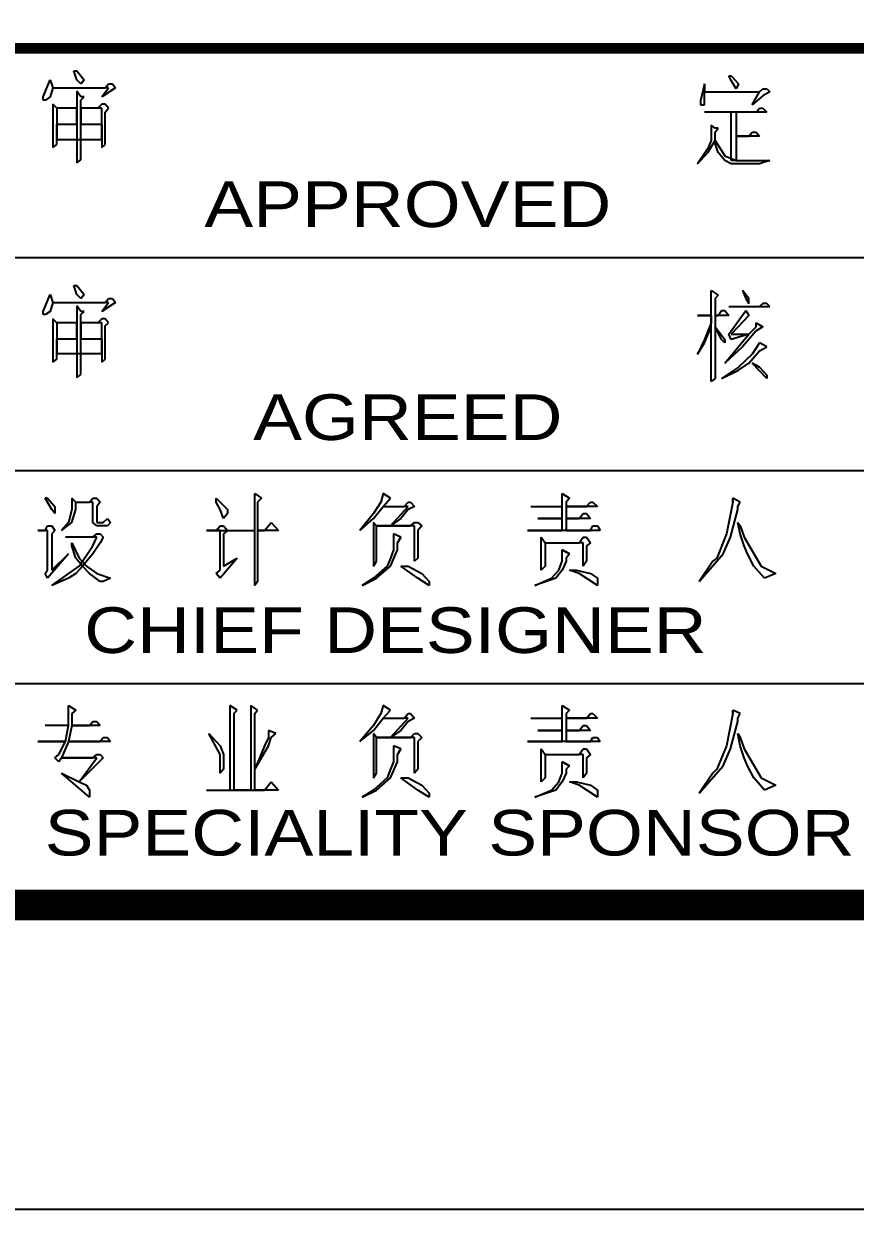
# Model space of a CAD drawing. Extents: x 6 to 303, y -107 to 103.
# Drawn here: x 198.93 to 212.6, y -107.08 to -87.6 of the extents above; entities that cross this region are included whole.
import ezdxf
from ezdxf.enums import TextEntityAlignment as Align

# ---------------------------------------------------------------- set-up
doc = ezdxf.new("R2010")
doc.units = 0
doc.header["$MEASUREMENT"] = 0
doc.layers.add('SMEDI', color=2, linetype='CONTINUOUS')
doc.styles.add('SMEDI', font='smsim', dxfattribs={"width": 0.75, "bigfont": 'smfs'})

msp = doc.modelspace()

# ---------------------------------------------------------------- linework, layer by layer
at = {"layer": 'SMEDI'}
for p, q in [((199.8085109, -88.5222533, -11.3095628), (199.7554721, -88.3763965, -11.3095628)), ((199.7554721, -88.3763965, -11.3095628), (199.8085109, -88.3763965, -11.3095628)), ((199.8085109, -88.3763965, -11.3095628), (199.9278483, -88.5222533, -11.3095628)), ((210.5223521, -88.4559547, -11.3095628), (210.5621312, -88.4559547, -11.3095628)), ((210.5621312, -88.535513, -11.3095628), (210.5223521, -88.4559547, -11.3095628)), ((210.5621312, -88.4559547, -11.3095628), (210.6814685, -88.5885518, -11.3095628)), ((199.2516033, -88.800707, -11.3095628), (199.3709407, -88.5222533, -11.3095628)), ((199.3709407, -88.5222533, -11.3095628), (199.4107198, -88.6548503, -11.3095628)), ((199.8748095, -88.5885518, -11.3095628), (199.8085109, -88.5222533, -11.3095628)), ((199.8748095, -88.5885518, -11.3095628), (199.9278483, -88.5222533, -11.3095628)), ((199.9278483, -88.5222533, -11.3095628), (199.8748095, -88.5885518, -11.3095628)), ((200.2726006, -88.6548503, -11.3095628), (200.3256394, -88.5885518, -11.3095628)), ((200.3256394, -88.5885518, -11.3095628), (200.3919379, -88.5885518, -11.3095628)), ((200.3919379, -88.5885518, -11.3095628), (200.4449767, -88.6548503, -11.3095628)), ((210.124561, -88.5885518, -11.3095628), (210.0582624, -88.8670056, -11.3095628)), ((210.124561, -88.5885518, -11.3095628), (210.124561, -88.7211488, -11.3095628)), ((210.124561, -88.7211488, -11.3095628), (210.124561, -88.5885518, -11.3095628)), ((210.6416894, -88.66811, -11.3095628), (210.5621312, -88.535513, -11.3095628)), ((210.6814685, -88.5885518, -11.3095628), (210.6416894, -88.66811, -11.3095628)), ((199.2516033, -88.8537459, -11.3095628), (199.2516033, -88.800707, -11.3095628)), ((199.3709407, -88.800707, -11.3095628), (199.2913825, -88.8537459, -11.3095628)), ((199.4107198, -88.6548503, -11.3095628), (199.3709407, -88.800707, -11.3095628)), ((199.4107198, -88.6548503, -11.3095628), (200.2726006, -88.6548503, -11.3095628)), ((199.8748095, -88.800707, -11.3095628), (199.8085109, -88.7078891, -11.3095628)), ((199.8085109, -88.7078891, -11.3095628), (199.8085109, -88.9863429, -11.3095628)), ((199.8748095, -88.8537459, -11.3095628), (199.9278483, -88.800707, -11.3095628)), ((199.9278483, -88.800707, -11.3095628), (199.8748095, -88.800707, -11.3095628)), ((200.4449767, -88.6548503, -11.3095628), (200.2195618, -88.800707, -11.3095628)), ((200.2195618, -88.800707, -11.3095628), (200.3256394, -88.6548503, -11.3095628)), ((200.3256394, -88.6548503, -11.3095628), (200.2726006, -88.6548503, -11.3095628)), ((210.124561, -88.7211488, -11.3095628), (211.0262209, -88.7211488, -11.3095628)), ((210.124561, -88.9333041, -11.3095628), (210.124561, -88.7211488, -11.3095628)), ((210.9068835, -88.9333041, -11.3095628), (211.0262209, -88.7211488, -11.3095628)), ((211.0792597, -88.7874473, -11.3095628), (210.9068835, -88.9333041, -11.3095628)), ((211.0262209, -88.7211488, -11.3095628), (211.0792597, -88.66811, -11.3095628)), ((211.0792597, -88.66811, -11.3095628), (211.1455582, -88.66811, -11.3095628)), ((211.198597, -88.7211488, -11.3095628), (211.0792597, -88.7874473, -11.3095628)), ((211.1455582, -88.66811, -11.3095628), (211.198597, -88.7211488, -11.3095628)), ((199.2913825, -88.8537459, -11.3095628), (199.2516033, -88.8537459, -11.3095628)), ((199.4770183, -88.9863429, -11.3095628), (199.4107198, -88.9200444, -11.3095628)), ((199.4107198, -88.9200444, -11.3095628), (199.4107198, -89.6360684, -11.3095628)), ((199.8085109, -88.9863429, -11.3095628), (199.4770183, -88.9863429, -11.3095628)), ((199.4770183, -88.9863429, -11.3095628), (199.4770183, -89.5034714, -11.3095628)), ((199.8085109, -89.251537, -11.3095628), (199.8085109, -88.9863429, -11.3095628)), ((199.8085109, -88.9863429, -11.3095628), (199.8085109, -89.5034714, -11.3095628)), ((199.8748095, -88.9863429, -11.3095628), (199.8748095, -88.8537459, -11.3095628)), ((200.1532632, -88.9863429, -11.3095628), (199.8748095, -88.9863429, -11.3095628)), ((199.8748095, -89.5034714, -11.3095628), (199.8748095, -88.9863429, -11.3095628)), ((199.8748095, -88.9863429, -11.3095628), (199.8748095, -89.251537, -11.3095628)), ((200.2195618, -88.9200444, -11.3095628), (200.1532632, -88.9863429, -11.3095628)), ((200.2195618, -88.9863429, -11.3095628), (200.1532632, -88.9863429, -11.3095628)), ((200.2726006, -88.9200444, -11.3095628), (200.2195618, -88.9200444, -11.3095628)), ((200.2195618, -89.5034714, -11.3095628), (200.2195618, -88.9863429, -11.3095628)), ((200.3256394, -88.9863429, -11.3095628), (200.2726006, -88.9200444, -11.3095628)), ((200.2726006, -89.0526414, -11.3095628), (200.3256394, -88.9863429, -11.3095628)), ((210.0582624, -88.8670056, -11.3095628), (210.0582624, -88.9333041, -11.3095628)), ((210.0582624, -88.9333041, -11.3095628), (210.124561, -88.9333041, -11.3095628)), ((210.973182, -89.0526414, -11.3095628), (211.0262209, -88.9863429, -11.3095628)), ((211.0262209, -88.9863429, -11.3095628), (211.0792597, -88.9863429, -11.3095628)), ((211.0792597, -88.9863429, -11.3095628), (211.1455582, -89.0526414, -11.3095628)), ((200.2726006, -89.5830296, -11.3095628), (200.2726006, -89.0526414, -11.3095628)), ((210.973182, -89.0526414, -11.3095628), (210.124561, -89.0526414, -11.3095628)), ((210.5621312, -89.8482237, -11.3095628), (210.5621312, -89.0526414, -11.3095628)), ((211.1455582, -89.0526414, -11.3095628), (210.6416894, -89.0526414, -11.3095628)), ((210.6416894, -89.0526414, -11.3095628), (210.6416894, -89.4504326, -11.3095628)), ((199.4770183, -89.5034714, -11.3095628), (199.4770183, -89.251537, -11.3095628)), ((199.4770183, -89.251537, -11.3095628), (199.8085109, -89.251537, -11.3095628)), ((199.8748095, -89.251537, -11.3095628), (200.2195618, -89.251537, -11.3095628)), ((200.2195618, -89.251537, -11.3095628), (200.2195618, -89.5034714, -11.3095628)), ((210.2969371, -89.3178355, -11.3095628), (210.2306386, -89.2647967, -11.3095628)), ((210.2306386, -89.2647967, -11.3095628), (210.2306386, -89.384134, -11.3095628)), ((210.2306386, -89.384134, -11.3095628), (210.2306386, -89.5167311, -11.3095628)), ((210.2969371, -89.384134, -11.3095628), (210.3499759, -89.3178355, -11.3095628)), ((210.3499759, -89.3178355, -11.3095628), (210.2969371, -89.3178355, -11.3095628)), ((210.2969371, -89.5697699, -11.3095628), (210.2969371, -89.384134, -11.3095628)), ((210.8538447, -89.4504326, -11.3095628), (210.9068835, -89.384134, -11.3095628)), ((210.9068835, -89.384134, -11.3095628), (210.973182, -89.384134, -11.3095628)), ((210.973182, -89.384134, -11.3095628), (211.0262209, -89.4504326, -11.3095628)), ((199.4107198, -89.6360684, -11.3095628), (199.4770183, -89.5830296, -11.3095628)), ((199.4770183, -89.5830296, -11.3095628), (199.4770183, -89.5034714, -11.3095628)), ((199.4770183, -89.5034714, -11.3095628), (199.8085109, -89.5034714, -11.3095628)), ((199.8085109, -89.5034714, -11.3095628), (199.8085109, -89.8880028, -11.3095628)), ((199.8085109, -89.5034714, -11.3095628), (199.8748095, -89.5034714, -11.3095628)), ((199.8748095, -89.834964, -11.3095628), (199.8748095, -89.5034714, -11.3095628)), ((199.8748095, -89.5034714, -11.3095628), (200.2195618, -89.5034714, -11.3095628)), ((200.2195618, -89.5034714, -11.3095628), (200.2195618, -89.6360684, -11.3095628)), ((200.2195618, -89.6360684, -11.3095628), (200.2726006, -89.5830296, -11.3095628)), ((210.2306386, -89.5167311, -11.3095628), (210.1775998, -89.6493281, -11.3095628)), ((210.1775998, -89.7156266, -11.3095628), (210.2969371, -89.5167311, -11.3095628)), ((210.2969371, -89.5167311, -11.3095628), (210.4560536, -89.7686655, -11.3095628)), ((210.3499759, -89.7156266, -11.3095628), (210.2969371, -89.5697699, -11.3095628)), ((210.6416894, -89.4504326, -11.3095628), (210.8538447, -89.4504326, -11.3095628)), ((211.0262209, -89.4504326, -11.3095628), (210.6416894, -89.4504326, -11.3095628)), ((210.6416894, -89.4504326, -11.3095628), (210.6416894, -89.8482237, -11.3095628)), ((210.1775998, -89.6493281, -11.3095628), (210.0052236, -89.9012625, -11.3095628)), ((210.0052236, -89.9012625, -11.3095628), (210.1775998, -89.7156266, -11.3095628)), ((210.4560536, -89.8482237, -11.3095628), (210.3499759, -89.7156266, -11.3095628)), ((210.4560536, -89.7686655, -11.3095628), (210.6416894, -89.8482237, -11.3095628)), ((199.8085109, -89.8880028, -11.3095628), (199.8748095, -89.834964, -11.3095628)), ((210.5621312, -89.9012625, -11.3095628), (210.4560536, -89.8482237, -11.3095628)), ((210.6416894, -89.8482237, -11.3095628), (210.5621312, -89.8482237, -11.3095628)), ((211.0262209, -89.9012625, -11.3095628), (210.5621312, -89.9012625, -11.3095628)), ((210.6416894, -89.8482237, -11.3095628), (211.198597, -89.8482237, -11.3095628)), ((211.198597, -89.8482237, -11.3095628), (211.0262209, -89.9012625, -11.3095628)), ((196.9365627, -91.4411447, -11.3095628), (252.1735756, -91.4411447, -11.3095628)), ((199.8085109, -92.0493346, -11.3095628), (199.7554721, -91.9034779, -11.3095628)), ((199.7554721, -91.9034779, -11.3095628), (199.8085109, -91.9034779, -11.3095628)), ((199.8085109, -91.9034779, -11.3095628), (199.9278483, -92.0493346, -11.3095628)), ((199.2516033, -92.3277884, -11.3095628), (199.3709407, -92.0493346, -11.3095628)), ((199.3709407, -92.0493346, -11.3095628), (199.4107198, -92.1819317, -11.3095628)), ((199.8748095, -92.1156331, -11.3095628), (199.8085109, -92.0493346, -11.3095628)), ((199.8748095, -92.1156331, -11.3095628), (199.9278483, -92.0493346, -11.3095628)), ((199.9278483, -92.0493346, -11.3095628), (199.8748095, -92.1156331, -11.3095628)), ((200.2726006, -92.1819317, -11.3095628), (200.3256394, -92.1156331, -11.3095628)), ((200.3256394, -92.1156331, -11.3095628), (200.3919379, -92.1156331, -11.3095628)), ((200.3919379, -92.1156331, -11.3095628), (200.4449767, -92.1819317, -11.3095628)), ((210.2306386, -92.5797228, -11.3095628), (210.2306386, -91.9830361, -11.3095628)), ((210.2306386, -91.9830361, -11.3095628), (210.3499759, -92.0625943, -11.3095628)), ((210.3499759, -92.0625943, -11.3095628), (210.2969371, -92.1156331, -11.3095628)), ((210.2969371, -92.1156331, -11.3095628), (210.2969371, -92.3940869, -11.3095628)), ((210.8538447, -92.1156331, -11.3095628), (210.7477671, -91.9830361, -11.3095628)), ((210.7477671, -91.9830361, -11.3095628), (210.8008059, -92.1156331, -11.3095628)), ((210.8008059, -92.1156331, -11.3095628), (210.8538447, -92.1951914, -11.3095628)), ((210.8538447, -92.1951914, -11.3095628), (210.8538447, -92.1156331, -11.3095628)), ((199.2516033, -92.3808272, -11.3095628), (199.2516033, -92.3277884, -11.3095628)), ((199.3709407, -92.3277884, -11.3095628), (199.2913825, -92.3808272, -11.3095628)), ((199.4107198, -92.1819317, -11.3095628), (199.3709407, -92.3277884, -11.3095628)), ((199.4107198, -92.1819317, -11.3095628), (200.2726006, -92.1819317, -11.3095628)), ((199.8748095, -92.3277884, -11.3095628), (199.8085109, -92.2349705, -11.3095628)), ((199.8085109, -92.2349705, -11.3095628), (199.8085109, -92.5134243, -11.3095628)), ((199.8748095, -92.3808272, -11.3095628), (199.9278483, -92.3277884, -11.3095628)), ((199.9278483, -92.3277884, -11.3095628), (199.8748095, -92.3277884, -11.3095628)), ((200.4449767, -92.1819317, -11.3095628), (200.2195618, -92.3277884, -11.3095628)), ((200.2195618, -92.3277884, -11.3095628), (200.3256394, -92.1819317, -11.3095628)), ((200.3256394, -92.1819317, -11.3095628), (200.2726006, -92.1819317, -11.3095628)), ((210.3499759, -92.3940869, -11.3095628), (210.4030147, -92.3145287, -11.3095628)), ((210.4030147, -92.3145287, -11.3095628), (210.4560536, -92.3145287, -11.3095628)), ((210.4560536, -92.3145287, -11.3095628), (210.5223521, -92.3940869, -11.3095628)), ((210.5223521, -92.2482302, -11.3095628), (211.198597, -92.2482302, -11.3095628)), ((210.5223521, -92.6990601, -11.3095628), (210.8008059, -92.3145287, -11.3095628)), ((210.8008059, -92.3145287, -11.3095628), (210.8538447, -92.3940869, -11.3095628)), ((211.0792597, -92.1951914, -11.3095628), (211.0262209, -92.2482302, -11.3095628)), ((211.1455582, -92.1951914, -11.3095628), (211.0792597, -92.1951914, -11.3095628)), ((211.198597, -92.2482302, -11.3095628), (211.1455582, -92.1951914, -11.3095628)), ((199.2913825, -92.3808272, -11.3095628), (199.2516033, -92.3808272, -11.3095628)), ((199.4770183, -92.5134243, -11.3095628), (199.4107198, -92.4471258, -11.3095628)), ((199.4107198, -92.4471258, -11.3095628), (199.4107198, -93.1631498, -11.3095628)), ((199.8085109, -92.5134243, -11.3095628), (199.4770183, -92.5134243, -11.3095628)), ((199.4770183, -92.5134243, -11.3095628), (199.4770183, -93.017293, -11.3095628)), ((199.8085109, -92.7786184, -11.3095628), (199.8085109, -92.5134243, -11.3095628)), ((199.8085109, -92.5134243, -11.3095628), (199.8085109, -93.017293, -11.3095628)), ((199.8748095, -92.5134243, -11.3095628), (199.8748095, -92.3808272, -11.3095628)), ((200.1532632, -92.5134243, -11.3095628), (199.8748095, -92.5134243, -11.3095628)), ((199.8748095, -92.5134243, -11.3095628), (199.8748095, -92.7786184, -11.3095628)), ((199.8748095, -93.017293, -11.3095628), (199.8748095, -92.5134243, -11.3095628)), ((200.2195618, -92.4471258, -11.3095628), (200.1532632, -92.5134243, -11.3095628)), ((200.2195618, -92.5134243, -11.3095628), (200.1532632, -92.5134243, -11.3095628)), ((200.2726006, -92.4471258, -11.3095628), (200.2195618, -92.4471258, -11.3095628)), ((200.2195618, -93.017293, -11.3095628), (200.2195618, -92.5134243, -11.3095628)), ((200.3256394, -92.5134243, -11.3095628), (200.2726006, -92.4471258, -11.3095628)), ((200.2726006, -92.5664631, -11.3095628), (200.3256394, -92.5134243, -11.3095628)), ((210.2306386, -92.3940869, -11.3095628), (210.0052236, -92.3940869, -11.3095628)), ((210.0052236, -92.3940869, -11.3095628), (210.2306386, -92.3940869, -11.3095628)), ((210.2306386, -92.5134243, -11.3095628), (210.124561, -92.7918781, -11.3095628)), ((210.2306386, -92.3940869, -11.3095628), (210.2306386, -92.5134243, -11.3095628)), ((210.2306386, -93.4813827, -11.3095628), (210.2306386, -92.3940869, -11.3095628)), ((210.2969371, -92.3940869, -11.3095628), (210.3499759, -92.3940869, -11.3095628)), ((210.5223521, -92.3940869, -11.3095628), (210.2969371, -92.3940869, -11.3095628)), ((210.2969371, -92.3940869, -11.3095628), (210.2969371, -92.5797228, -11.3095628)), ((210.8538447, -92.3940869, -11.3095628), (210.5621312, -92.6990601, -11.3095628)), ((210.973182, -92.5797228, -11.3095628), (210.973182, -92.5134243, -11.3095628)), ((210.973182, -92.5134243, -11.3095628), (211.0792597, -92.5797228, -11.3095628)), ((200.2726006, -93.110111, -11.3095628), (200.2726006, -92.5664631, -11.3095628)), ((210.124561, -92.8449169, -11.3095628), (210.2306386, -92.5797228, -11.3095628)), ((210.2969371, -92.5797228, -11.3095628), (210.4560536, -92.7918781, -11.3095628)), ((210.4030147, -92.7918781, -11.3095628), (210.2969371, -92.5797228, -11.3095628)), ((210.2969371, -92.5797228, -11.3095628), (210.2969371, -93.4283439, -11.3095628)), ((210.4560536, -93.1764095, -11.3095628), (210.8538447, -92.6990601, -11.3095628)), ((210.5621312, -92.7918781, -11.3095628), (210.5223521, -92.6990601, -11.3095628)), ((210.5621312, -92.6990601, -11.3095628), (210.8538447, -92.6990601, -11.3095628)), ((210.8538447, -92.6990601, -11.3095628), (210.5621312, -92.7918781, -11.3095628)), ((210.973182, -92.6460213, -11.3095628), (210.7477671, -92.9112154, -11.3095628)), ((210.8538447, -92.6990601, -11.3095628), (210.973182, -92.5797228, -11.3095628)), ((211.0792597, -92.5797228, -11.3095628), (210.973182, -92.6460213, -11.3095628)), ((199.4770183, -92.7786184, -11.3095628), (199.8085109, -92.7786184, -11.3095628)), ((199.4770183, -93.017293, -11.3095628), (199.4770183, -92.7786184, -11.3095628)), ((199.8748095, -92.7786184, -11.3095628), (200.2195618, -92.7786184, -11.3095628)), ((200.2195618, -92.7786184, -11.3095628), (200.2195618, -93.017293, -11.3095628)), ((210.124561, -92.7918781, -11.3095628), (210.0052236, -93.0305527, -11.3095628)), ((210.0052236, -93.0305527, -11.3095628), (210.124561, -92.8449169, -11.3095628)), ((210.4560536, -92.8449169, -11.3095628), (210.4030147, -92.7918781, -11.3095628)), ((210.4560536, -92.7918781, -11.3095628), (210.4560536, -92.8449169, -11.3095628)), ((210.7477671, -92.9112154, -11.3095628), (210.4560536, -93.1764095, -11.3095628)), ((211.0262209, -92.8449169, -11.3095628), (210.9068835, -93.0305527, -11.3095628)), ((211.1455582, -92.9112154, -11.3095628), (211.0262209, -92.8449169, -11.3095628)), ((211.0262209, -92.9775139, -11.3095628), (211.1455582, -92.9112154, -11.3095628)), ((199.4107198, -93.1631498, -11.3095628), (199.4770183, -93.110111, -11.3095628)), ((199.4770183, -93.110111, -11.3095628), (199.4770183, -93.017293, -11.3095628)), ((199.4770183, -93.017293, -11.3095628), (199.8085109, -93.017293, -11.3095628)), ((199.8085109, -93.017293, -11.3095628), (199.8085109, -93.4150842, -11.3095628)), ((199.8085109, -93.017293, -11.3095628), (199.8748095, -93.017293, -11.3095628)), ((199.8748095, -93.3620454, -11.3095628), (199.8748095, -93.017293, -11.3095628)), ((199.8748095, -93.017293, -11.3095628), (200.2195618, -93.017293, -11.3095628)), ((200.2195618, -93.017293, -11.3095628), (200.2195618, -93.1631498, -11.3095628)), ((200.2195618, -93.1631498, -11.3095628), (200.2726006, -93.110111, -11.3095628)), ((210.9068835, -93.0305527, -11.3095628), (210.6814685, -93.242708, -11.3095628)), ((210.8538447, -93.1764095, -11.3095628), (211.0262209, -92.9775139, -11.3095628)), ((210.6814685, -93.242708, -11.3095628), (210.4030147, -93.4283439, -11.3095628)), ((210.4030147, -93.4283439, -11.3095628), (210.6814685, -93.2957468, -11.3095628)), ((210.6814685, -93.2957468, -11.3095628), (210.8538447, -93.1764095, -11.3095628)), ((211.0262209, -93.242708, -11.3095628), (210.9068835, -93.1764095, -11.3095628)), ((210.9068835, -93.1764095, -11.3095628), (211.0262209, -93.242708, -11.3095628)), ((211.1455582, -93.4283439, -11.3095628), (210.9068835, -93.1764095, -11.3095628)), ((211.0262209, -93.242708, -11.3095628), (211.1455582, -93.3753051, -11.3095628)), ((199.8085109, -93.4150842, -11.3095628), (199.8748095, -93.3620454, -11.3095628)), ((210.2969371, -93.4283439, -11.3095628), (210.2306386, -93.4813827, -11.3095628)), ((211.1455582, -93.3753051, -11.3095628), (211.1455582, -93.4283439, -11.3095628)), ((196.9365627, -94.9411447, -11.3095628), (252.1735756, -94.9411447, -11.3095628)), ((199.3272728, -95.3991244, -11.3095628), (199.2874937, -95.3991244, -11.3095628)), ((199.2874937, -95.3991244, -11.3095628), (199.3272728, -95.3991244, -11.3095628)), ((199.3935713, -95.5847603, -11.3095628), (199.2874937, -95.3991244, -11.3095628)), ((199.3272728, -95.3991244, -11.3095628), (199.4466101, -95.5317215, -11.3095628)), ((199.7913625, -95.4654229, -11.3095628), (199.7250639, -95.3991244, -11.3095628)), ((199.7250639, -95.3991244, -11.3095628), (199.7250639, -95.5847603, -11.3095628)), ((199.7913625, -95.5847603, -11.3095628), (199.7913625, -95.4654229, -11.3095628)), ((199.7913625, -95.4654229, -11.3095628), (200.0167774, -95.4654229, -11.3095628)), ((200.0167774, -95.4654229, -11.3095628), (200.0698163, -95.3991244, -11.3095628)), ((200.0698163, -95.4654229, -11.3095628), (200.0167774, -95.4654229, -11.3095628)), ((200.0698163, -95.3991244, -11.3095628), (200.1361148, -95.3991244, -11.3095628)), ((200.0698163, -95.7969155, -11.3095628), (200.0698163, -95.4654229, -11.3095628)), ((200.1361148, -95.3991244, -11.3095628), (200.1891536, -95.4654229, -11.3095628)), ((200.1891536, -95.4654229, -11.3095628), (200.1361148, -95.5317215, -11.3095628)), ((202.0975535, -95.3991244, -11.3095628), (202.2831894, -95.5847603, -11.3095628)), ((202.0975535, -95.4654229, -11.3095628), (202.0975535, -95.3991244, -11.3095628)), ((202.163852, -95.5847603, -11.3095628), (202.0975535, -95.4654229, -11.3095628)), ((202.7340193, -95.9295126, -11.3095628), (202.7340193, -95.3195662, -11.3095628)), ((202.7340193, -95.3195662, -11.3095628), (202.840097, -95.3991244, -11.3095628)), ((202.840097, -95.3991244, -11.3095628), (202.7737984, -95.4654229, -11.3095628)), ((202.7737984, -95.4654229, -11.3095628), (202.7737984, -95.9295126, -11.3095628)), ((204.8005402, -95.4654229, -11.3095628), (204.6812028, -95.6510588, -11.3095628)), ((204.8403193, -95.3195662, -11.3095628), (204.8005402, -95.4654229, -11.3095628)), ((204.9596566, -95.3991244, -11.3095628), (204.8403193, -95.3195662, -11.3095628)), ((204.8403193, -95.5317215, -11.3095628), (204.9596566, -95.3991244, -11.3095628)), ((205.1850716, -95.5317215, -11.3095628), (205.2513701, -95.4654229, -11.3095628)), ((205.2513701, -95.4654229, -11.3095628), (205.2911492, -95.4654229, -11.3095628)), ((205.2911492, -95.4654229, -11.3095628), (205.3574477, -95.5317215, -11.3095628)), ((207.7829771, -95.5317215, -11.3095628), (207.7829771, -95.3195662, -11.3095628)), ((207.7829771, -95.3195662, -11.3095628), (207.9023145, -95.3991244, -11.3095628)), ((207.9023145, -95.3991244, -11.3095628), (207.8492756, -95.4654229, -11.3095628)), ((207.8492756, -95.4654229, -11.3095628), (207.8492756, -95.5317215, -11.3095628)), ((208.1807682, -95.5317215, -11.3095628), (208.2470668, -95.4654229, -11.3095628)), ((208.2470668, -95.4654229, -11.3095628), (208.2868459, -95.4654229, -11.3095628)), ((208.2868459, -95.4654229, -11.3095628), (208.3664041, -95.5317215, -11.3095628)), ((210.5905843, -95.4654229, -11.3095628), (210.4845067, -95.9825514, -11.3095628)), ((210.5905843, -95.4654229, -11.3095628), (210.5905843, -95.3991244, -11.3095628)), ((210.5905843, -95.3991244, -11.3095628), (210.5905843, -95.4654229, -11.3095628)), ((210.7099216, -95.4654229, -11.3095628), (210.5905843, -95.3991244, -11.3095628)), ((210.6701425, -95.5317215, -11.3095628), (210.7099216, -95.4654229, -11.3095628)), ((199.4466101, -95.6510588, -11.3095628), (199.3935713, -95.5847603, -11.3095628)), ((199.4466101, -95.5317215, -11.3095628), (199.4466101, -95.6510588, -11.3095628)), ((199.7250639, -95.5847603, -11.3095628), (199.6720251, -95.7969155, -11.3095628)), ((199.7250639, -95.7969155, -11.3095628), (199.7913625, -95.5847603, -11.3095628)), ((200.1361148, -95.5317215, -11.3095628), (200.1361148, -95.7969155, -11.3095628)), ((202.2168909, -95.730617, -11.3095628), (202.163852, -95.5847603, -11.3095628)), ((202.2831894, -95.6510588, -11.3095628), (202.2168909, -95.730617, -11.3095628)), ((202.2831894, -95.5847603, -11.3095628), (202.2831894, -95.6510588, -11.3095628)), ((204.6812028, -95.6510588, -11.3095628), (204.4557878, -95.9295126, -11.3095628)), ((204.6812028, -95.730617, -11.3095628), (204.8403193, -95.5317215, -11.3095628)), ((204.8403193, -95.5317215, -11.3095628), (205.1850716, -95.5317215, -11.3095628)), ((204.9596566, -95.8499544, -11.3095628), (205.2513701, -95.5317215, -11.3095628)), ((205.2513701, -95.5847603, -11.3095628), (205.1320328, -95.730617, -11.3095628)), ((205.2513701, -95.5317215, -11.3095628), (205.1850716, -95.5317215, -11.3095628)), ((205.3574477, -95.5317215, -11.3095628), (205.2513701, -95.5847603, -11.3095628)), ((207.2658486, -95.5317215, -11.3095628), (207.7829771, -95.5317215, -11.3095628)), ((207.7829771, -95.730617, -11.3095628), (207.7829771, -95.5317215, -11.3095628)), ((207.8492756, -95.5317215, -11.3095628), (208.1807682, -95.5317215, -11.3095628)), ((208.3664041, -95.5317215, -11.3095628), (207.8492756, -95.5317215, -11.3095628)), ((207.8492756, -95.5317215, -11.3095628), (207.8492756, -95.730617, -11.3095628)), ((208.0614309, -95.730617, -11.3095628), (208.1277294, -95.6510588, -11.3095628)), ((208.1277294, -95.6510588, -11.3095628), (208.1807682, -95.6510588, -11.3095628)), ((208.1807682, -95.6510588, -11.3095628), (208.2470668, -95.730617, -11.3095628)), ((210.5508052, -96.0355902, -11.3095628), (210.6701425, -95.5847603, -11.3095628)), ((210.6701425, -95.5847603, -11.3095628), (210.6701425, -95.5317215, -11.3095628)), ((199.2874937, -95.9295126, -11.3095628), (199.3272728, -95.8499544, -11.3095628)), ((199.3272728, -95.8499544, -11.3095628), (199.3935713, -95.8499544, -11.3095628)), ((199.3935713, -95.8499544, -11.3095628), (199.4466101, -95.9295126, -11.3095628)), ((199.6720251, -95.7969155, -11.3095628), (199.5526878, -95.9295126, -11.3095628)), ((199.5526878, -95.9295126, -11.3095628), (199.7250639, -95.7969155, -11.3095628)), ((200.1361148, -95.8499544, -11.3095628), (200.0698163, -95.7969155, -11.3095628)), ((200.1361148, -95.7969155, -11.3095628), (200.2421924, -95.7969155, -11.3095628)), ((200.3084909, -95.8499544, -11.3095628), (200.1361148, -95.8499544, -11.3095628)), ((200.2421924, -95.7969155, -11.3095628), (200.3084909, -95.730617, -11.3095628)), ((200.3084909, -95.730617, -11.3095628), (200.3615297, -95.7969155, -11.3095628)), ((200.3615297, -95.7969155, -11.3095628), (200.3084909, -95.8499544, -11.3095628)), ((202.0975535, -95.9295126, -11.3095628), (202.163852, -95.8499544, -11.3095628)), ((202.163852, -95.8499544, -11.3095628), (202.2168909, -95.8499544, -11.3095628)), ((202.2168909, -95.8499544, -11.3095628), (202.2831894, -95.9295126, -11.3095628)), ((202.8931358, -95.9295126, -11.3095628), (202.9992134, -95.7969155, -11.3095628)), ((202.9992134, -95.7969155, -11.3095628), (203.1185508, -95.9295126, -11.3095628)), ((204.4557878, -95.9295126, -11.3095628), (204.6812028, -95.730617, -11.3095628)), ((204.6812028, -95.7969155, -11.3095628), (204.6812028, -96.5129396, -11.3095628)), ((204.7342416, -95.8499544, -11.3095628), (204.6812028, -95.7969155, -11.3095628)), ((204.7342416, -96.4333814, -11.3095628), (204.7342416, -95.8499544, -11.3095628)), ((204.9596566, -95.8499544, -11.3095628), (204.7342416, -95.8499544, -11.3095628)), ((204.7342416, -95.8499544, -11.3095628), (205.2911492, -95.8499544, -11.3095628)), ((205.1320328, -95.730617, -11.3095628), (204.9596566, -95.8499544, -11.3095628)), ((205.3574477, -95.8499544, -11.3095628), (204.9596566, -95.8499544, -11.3095628)), ((205.2911492, -95.8499544, -11.3095628), (205.3574477, -95.7969155, -11.3095628)), ((205.3574477, -95.7969155, -11.3095628), (205.4104866, -95.7969155, -11.3095628)), ((205.3574477, -96.4333814, -11.3095628), (205.3574477, -95.8499544, -11.3095628)), ((205.4104866, -95.7969155, -11.3095628), (205.4767851, -95.8499544, -11.3095628)), ((205.4767851, -95.8499544, -11.3095628), (205.4104866, -95.9295126, -11.3095628)), ((207.7829771, -95.730617, -11.3095628), (207.385186, -95.730617, -11.3095628)), ((207.385186, -95.730617, -11.3095628), (207.7829771, -95.730617, -11.3095628)), ((207.7829771, -95.9295126, -11.3095628), (207.7829771, -95.730617, -11.3095628)), ((207.8492756, -95.730617, -11.3095628), (208.0614309, -95.730617, -11.3095628)), ((208.2470668, -95.730617, -11.3095628), (207.8492756, -95.730617, -11.3095628)), ((207.8492756, -95.730617, -11.3095628), (207.8492756, -95.9295126, -11.3095628)), ((208.2470668, -95.9295126, -11.3095628), (208.2868459, -95.8499544, -11.3095628)), ((208.2868459, -95.8499544, -11.3095628), (208.3664041, -95.8499544, -11.3095628)), ((208.3664041, -95.8499544, -11.3095628), (208.4061832, -95.9295126, -11.3095628)), ((210.6701425, -95.7969155, -11.3095628), (210.7099216, -95.8499544, -11.3095628)), ((210.7099216, -95.9825514, -11.3095628), (210.6701425, -95.7969155, -11.3095628)), ((210.7099216, -95.8499544, -11.3095628), (210.7762202, -96.0355902, -11.3095628)), ((199.2874937, -95.9295126, -11.3095628), (199.1681564, -95.9295126, -11.3095628)), ((199.1681564, -95.9295126, -11.3095628), (199.2874937, -95.9295126, -11.3095628)), ((199.3272728, -95.9295126, -11.3095628), (199.2874937, -95.9295126, -11.3095628)), ((199.3272728, -96.5792381, -11.3095628), (199.3272728, -95.9295126, -11.3095628)), ((199.4466101, -95.9295126, -11.3095628), (199.3935713, -95.9825514, -11.3095628)), ((199.3935713, -95.9825514, -11.3095628), (199.3935713, -96.5792381, -11.3095628)), ((200.0698163, -96.0355902, -11.3095628), (199.6189863, -96.0355902, -11.3095628)), ((200.0698163, -96.0355902, -11.3095628), (200.1361148, -95.9825514, -11.3095628)), ((200.0698163, -96.181447, -11.3095628), (200.1361148, -96.0355902, -11.3095628)), ((200.1361148, -96.0355902, -11.3095628), (200.0698163, -96.0355902, -11.3095628)), ((200.1361148, -95.9825514, -11.3095628), (200.1891536, -95.9825514, -11.3095628)), ((200.1891536, -95.9825514, -11.3095628), (200.2421924, -96.0355902, -11.3095628)), ((200.2421924, -96.0355902, -11.3095628), (200.1891536, -96.1284082, -11.3095628)), ((202.0975535, -95.9295126, -11.3095628), (201.9384371, -95.9295126, -11.3095628)), ((201.9384371, -95.9295126, -11.3095628), (202.0975535, -95.9295126, -11.3095628)), ((202.163852, -95.9295126, -11.3095628), (202.0975535, -95.9295126, -11.3095628)), ((202.0975535, -95.9295126, -11.3095628), (202.389267, -95.9295126, -11.3095628)), ((202.163852, -96.5792381, -11.3095628), (202.163852, -95.9295126, -11.3095628)), ((202.2831894, -95.9295126, -11.3095628), (202.2168909, -95.9825514, -11.3095628)), ((202.2168909, -95.9825514, -11.3095628), (202.2168909, -96.5129396, -11.3095628)), ((202.389267, -95.9295126, -11.3095628), (202.7340193, -95.9295126, -11.3095628)), ((202.7340193, -96.8311725, -11.3095628), (202.7340193, -95.9295126, -11.3095628)), ((202.7737984, -95.9295126, -11.3095628), (202.7737984, -96.764874, -11.3095628)), ((202.7737984, -95.9295126, -11.3095628), (202.8931358, -95.9295126, -11.3095628)), ((203.1185508, -95.9295126, -11.3095628), (202.7737984, -95.9295126, -11.3095628)), ((205.1320328, -96.0355902, -11.3095628), (205.0126954, -95.9825514, -11.3095628)), ((205.0126954, -95.9825514, -11.3095628), (205.0126954, -96.2477455, -11.3095628)), ((205.1320328, -96.0355902, -11.3095628), (205.0789939, -96.1284082, -11.3095628)), ((205.0789939, -96.1284082, -11.3095628), (205.1320328, -96.0355902, -11.3095628)), ((205.4104866, -95.9295126, -11.3095628), (205.4104866, -96.3803425, -11.3095628)), ((208.4061832, -95.9295126, -11.3095628), (207.2128098, -95.9295126, -11.3095628)), ((207.2128098, -95.9295126, -11.3095628), (207.7829771, -95.9295126, -11.3095628)), ((207.4382248, -96.5792381, -11.3095628), (207.4382248, -96.0355902, -11.3095628)), ((207.4382248, -96.0355902, -11.3095628), (207.5045233, -96.1284082, -11.3095628)), ((207.8492756, -95.9295126, -11.3095628), (208.2470668, -95.9295126, -11.3095628)), ((208.0614309, -96.1284082, -11.3095628), (208.1277294, -96.0355902, -11.3095628)), ((208.1277294, -96.0355902, -11.3095628), (208.1807682, -96.0355902, -11.3095628)), ((208.1807682, -96.0355902, -11.3095628), (208.2470668, -96.1284082, -11.3095628)), ((210.4845067, -95.9825514, -11.3095628), (210.3253902, -96.3803425, -11.3095628)), ((210.4314678, -96.314044, -11.3095628), (210.5508052, -96.0355902, -11.3095628)), ((210.7762202, -96.181447, -11.3095628), (210.7099216, -95.9825514, -11.3095628)), ((210.7762202, -96.0355902, -11.3095628), (211.054674, -96.5129396, -11.3095628)), ((199.7250639, -96.1284082, -11.3095628), (199.8444013, -96.3803425, -11.3095628)), ((199.7250639, -96.181447, -11.3095628), (199.7250639, -96.1284082, -11.3095628)), ((199.7913625, -96.3803425, -11.3095628), (199.7250639, -96.181447, -11.3095628)), ((199.8444013, -96.5129396, -11.3095628), (200.0698163, -96.181447, -11.3095628)), ((200.1891536, -96.1284082, -11.3095628), (200.0698163, -96.314044, -11.3095628)), ((204.9596566, -96.5129396, -11.3095628), (205.0789939, -96.2477455, -11.3095628)), ((205.0126954, -96.2477455, -11.3095628), (204.9596566, -96.3803425, -11.3095628)), ((205.0789939, -96.2477455, -11.3095628), (205.0789939, -96.1284082, -11.3095628)), ((207.5045233, -96.1284082, -11.3095628), (207.5045233, -96.5129396, -11.3095628)), ((207.5045233, -96.1284082, -11.3095628), (208.0614309, -96.1284082, -11.3095628)), ((207.7829771, -96.4333814, -11.3095628), (207.7829771, -96.2477455, -11.3095628)), ((207.9023145, -96.314044, -11.3095628), (207.7829771, -96.2477455, -11.3095628)), ((207.7829771, -96.2477455, -11.3095628), (207.9023145, -96.314044, -11.3095628)), ((208.1277294, -96.1284082, -11.3095628), (208.0614309, -96.1284082, -11.3095628)), ((208.1277294, -96.5129396, -11.3095628), (208.1277294, -96.1284082, -11.3095628)), ((208.2470668, -96.1284082, -11.3095628), (208.1807682, -96.181447, -11.3095628)), ((208.1807682, -96.181447, -11.3095628), (208.1807682, -96.4333814, -11.3095628)), ((210.829259, -96.314044, -11.3095628), (210.7762202, -96.181447, -11.3095628)), ((199.6720251, -96.314044, -11.3095628), (199.3272728, -96.7118352, -11.3095628)), ((199.3935713, -96.5792381, -11.3095628), (199.6720251, -96.314044, -11.3095628)), ((199.8974401, -96.5129396, -11.3095628), (199.7913625, -96.3803425, -11.3095628)), ((199.8444013, -96.3803425, -11.3095628), (199.9637386, -96.5129396, -11.3095628)), ((200.0698163, -96.314044, -11.3095628), (199.8974401, -96.5129396, -11.3095628)), ((202.4423058, -96.3803425, -11.3095628), (202.163852, -96.7118352, -11.3095628)), ((202.2168909, -96.5129396, -11.3095628), (202.4423058, -96.3803425, -11.3095628)), ((204.6812028, -96.5129396, -11.3095628), (204.7342416, -96.4333814, -11.3095628)), ((204.9596566, -96.3803425, -11.3095628), (204.9066178, -96.5129396, -11.3095628)), ((205.4104866, -96.3803425, -11.3095628), (205.3574477, -96.4333814, -11.3095628)), ((207.7299383, -96.5792381, -11.3095628), (207.7829771, -96.4333814, -11.3095628)), ((207.8492756, -96.4333814, -11.3095628), (207.7829771, -96.5792381, -11.3095628)), ((207.9023145, -96.314044, -11.3095628), (207.8492756, -96.3803425, -11.3095628)), ((207.8492756, -96.3803425, -11.3095628), (207.8492756, -96.4333814, -11.3095628)), ((208.1807682, -96.4333814, -11.3095628), (208.1277294, -96.5129396, -11.3095628)), ((210.0336767, -96.764874, -11.3095628), (210.4314678, -96.314044, -11.3095628)), ((210.2590917, -96.4333814, -11.3095628), (210.0336767, -96.764874, -11.3095628)), ((210.3253902, -96.3803425, -11.3095628), (210.2590917, -96.4333814, -11.3095628)), ((210.9353366, -96.5129396, -11.3095628), (210.829259, -96.314044, -11.3095628)), ((199.2874937, -96.6322769, -11.3095628), (199.3272728, -96.5792381, -11.3095628)), ((199.3272728, -96.7118352, -11.3095628), (199.2874937, -96.6322769, -11.3095628)), ((199.3935713, -96.8311725, -11.3095628), (199.8444013, -96.5129396, -11.3095628)), ((199.7913625, -96.6322769, -11.3095628), (199.6720251, -96.7118352, -11.3095628)), ((199.8974401, -96.5129396, -11.3095628), (199.7913625, -96.6322769, -11.3095628)), ((200.0167774, -96.6322769, -11.3095628), (199.8974401, -96.5129396, -11.3095628)), ((199.9637386, -96.5129396, -11.3095628), (200.1361148, -96.6322769, -11.3095628)), ((200.1891536, -96.764874, -11.3095628), (200.0167774, -96.6322769, -11.3095628)), ((200.1361148, -96.6322769, -11.3095628), (200.3615297, -96.7118352, -11.3095628)), ((202.0975535, -96.6322769, -11.3095628), (202.163852, -96.5792381, -11.3095628)), ((202.163852, -96.7118352, -11.3095628), (202.0975535, -96.6322769, -11.3095628)), ((204.9066178, -96.5129396, -11.3095628), (204.6812028, -96.7118352, -11.3095628)), ((204.7342416, -96.7118352, -11.3095628), (204.9596566, -96.5129396, -11.3095628)), ((205.1320328, -96.5129396, -11.3095628), (205.2513701, -96.5129396, -11.3095628)), ((205.4104866, -96.7118352, -11.3095628), (205.1320328, -96.5129396, -11.3095628)), ((205.2513701, -96.5129396, -11.3095628), (205.4767851, -96.6322769, -11.3095628)), ((205.4767851, -96.6322769, -11.3095628), (205.5961224, -96.764874, -11.3095628)), ((207.5045233, -96.5129396, -11.3095628), (207.4382248, -96.5792381, -11.3095628)), ((207.610601, -96.7118352, -11.3095628), (207.7299383, -96.5792381, -11.3095628)), ((207.7829771, -96.5792381, -11.3095628), (207.6768995, -96.7118352, -11.3095628)), ((207.9023145, -96.5792381, -11.3095628), (208.0216518, -96.5792381, -11.3095628)), ((208.0614309, -96.6322769, -11.3095628), (207.9023145, -96.5792381, -11.3095628)), ((208.0216518, -96.5792381, -11.3095628), (208.2470668, -96.6322769, -11.3095628)), ((208.3664041, -96.8311725, -11.3095628), (208.0614309, -96.6322769, -11.3095628)), ((208.2470668, -96.6322769, -11.3095628), (208.3664041, -96.7118352, -11.3095628)), ((211.1077128, -96.7118352, -11.3095628), (210.9353366, -96.5129396, -11.3095628)), ((211.054674, -96.5129396, -11.3095628), (211.2933486, -96.6322769, -11.3095628)), ((211.2933486, -96.6322769, -11.3095628), (211.1077128, -96.7118352, -11.3095628)), ((199.6720251, -96.7118352, -11.3095628), (199.3935713, -96.8311725, -11.3095628)), ((200.2421924, -96.764874, -11.3095628), (200.1891536, -96.764874, -11.3095628)), ((200.3615297, -96.7118352, -11.3095628), (200.2421924, -96.764874, -11.3095628)), ((202.7737984, -96.764874, -11.3095628), (202.7340193, -96.8311725, -11.3095628)), ((204.6812028, -96.7118352, -11.3095628), (204.495567, -96.8311725, -11.3095628)), ((204.495567, -96.8311725, -11.3095628), (204.7342416, -96.7118352, -11.3095628)), ((205.5961224, -96.8311725, -11.3095628), (205.4104866, -96.7118352, -11.3095628)), ((205.5961224, -96.764874, -11.3095628), (205.5961224, -96.8311725, -11.3095628)), ((207.6768995, -96.7118352, -11.3095628), (207.3321472, -96.8311725, -11.3095628)), ((207.3321472, -96.8311725, -11.3095628), (207.610601, -96.7118352, -11.3095628)), ((208.3664041, -96.7118352, -11.3095628), (208.3664041, -96.8311725, -11.3095628)), ((196.9365627, -98.4411447, -11.3095628), (252.1735756, -98.4411447, -11.3095628)), ((199.6720251, -99.1331392, -11.3095628), (199.6720251, -98.8016466, -11.3095628)), ((199.6720251, -98.8016466, -11.3095628), (199.7913625, -98.8812049, -11.3095628)), ((199.7913625, -98.8812049, -11.3095628), (199.7250639, -98.9342437, -11.3095628)), ((199.7250639, -98.9342437, -11.3095628), (199.7250639, -99.1331392, -11.3095628)), ((202.3229637, -98.8016435, -11.3095628), (202.3229637, -100.1939156, -11.3095628)), ((202.4423058, -98.8812049, -11.3095628), (202.3229637, -98.8016435, -11.3095628)), ((202.389267, -98.9342437, -11.3095628), (202.4423058, -98.8812049, -11.3095628)), ((202.389267, -98.9342437, -11.3095628), (202.389267, -100.1939156, -11.3095628)), ((202.6677208, -98.8016466, -11.3095628), (202.6677208, -100.1939156, -11.3095628)), ((202.7737984, -98.8812049, -11.3095628), (202.6677208, -98.8016466, -11.3095628)), ((202.7340193, -98.9342437, -11.3095628), (202.7737984, -98.8812049, -11.3095628)), ((202.7340193, -99.8491633, -11.3095628), (202.7340193, -98.9342437, -11.3095628)), ((204.8005402, -98.9342437, -11.3095628), (204.6812028, -99.1331392, -11.3095628)), ((204.8403193, -98.8016466, -11.3095628), (204.8005402, -98.9342437, -11.3095628)), ((204.9596566, -98.8812049, -11.3095628), (204.8403193, -98.8016466, -11.3095628)), ((204.8403193, -99.0138019, -11.3095628), (204.9596566, -98.8812049, -11.3095628)), ((205.1850716, -99.0138019, -11.3095628), (205.2513701, -98.9342437, -11.3095628)), ((205.2513701, -98.9342437, -11.3095628), (205.2911492, -98.9342437, -11.3095628)), ((205.2911492, -98.9342437, -11.3095628), (205.3574477, -99.0138019, -11.3095628)), ((207.7829771, -99.0138019, -11.3095628), (207.7829771, -98.8016466, -11.3095628)), ((207.7829771, -98.8016466, -11.3095628), (207.9023145, -98.8812049, -11.3095628)), ((207.9023145, -98.8812049, -11.3095628), (207.8492756, -98.9342437, -11.3095628)), ((207.8492756, -98.9342437, -11.3095628), (207.8492756, -99.0138019, -11.3095628)), ((208.1807682, -99.0138019, -11.3095628), (208.2470668, -98.9342437, -11.3095628)), ((208.2470668, -98.9342437, -11.3095628), (208.2868459, -98.9342437, -11.3095628)), ((208.2868459, -98.9342437, -11.3095628), (208.3664041, -99.0138019, -11.3095628)), ((210.5905843, -98.9342437, -11.3095628), (210.4845067, -99.4646319, -11.3095628)), ((210.5905843, -98.9342437, -11.3095628), (210.5905843, -98.8812049, -11.3095628)), ((210.5905843, -98.8812049, -11.3095628), (210.5905843, -98.9342437, -11.3095628)), ((210.7099216, -98.9342437, -11.3095628), (210.5905843, -98.8812049, -11.3095628)), ((210.6701425, -99.0138019, -11.3095628), (210.7099216, -98.9342437, -11.3095628)), ((199.6720251, -99.1331392, -11.3095628), (199.2874937, -99.1331392, -11.3095628)), ((199.6189863, -99.3983333, -11.3095628), (199.6720251, -99.1331392, -11.3095628)), ((199.7250639, -99.1331392, -11.3095628), (199.6720251, -99.3983333, -11.3095628)), ((199.7250639, -99.1331392, -11.3095628), (200.0167774, -99.1331392, -11.3095628)), ((200.1891536, -99.1331392, -11.3095628), (199.7250639, -99.1331392, -11.3095628)), ((200.0167774, -99.1331392, -11.3095628), (200.0698163, -99.0668407, -11.3095628)), ((200.0698163, -99.0668407, -11.3095628), (200.1361148, -99.0668407, -11.3095628)), ((200.1361148, -99.0668407, -11.3095628), (200.1891536, -99.1331392, -11.3095628)), ((204.6812028, -99.1331392, -11.3095628), (204.4557878, -99.3983333, -11.3095628)), ((204.6812028, -99.2126975, -11.3095628), (204.8403193, -99.0138019, -11.3095628)), ((204.8403193, -99.0138019, -11.3095628), (205.1850716, -99.0138019, -11.3095628)), ((204.9596566, -99.3320348, -11.3095628), (205.2513701, -99.0138019, -11.3095628)), ((205.2513701, -99.0668407, -11.3095628), (205.1320328, -99.2126975, -11.3095628)), ((205.2513701, -99.0138019, -11.3095628), (205.1850716, -99.0138019, -11.3095628)), ((205.3574477, -99.0138019, -11.3095628), (205.2513701, -99.0668407, -11.3095628)), ((207.2658486, -99.0138019, -11.3095628), (207.7829771, -99.0138019, -11.3095628)), ((207.7829771, -99.2126975, -11.3095628), (207.7829771, -99.0138019, -11.3095628)), ((207.8492756, -99.0138019, -11.3095628), (208.1807682, -99.0138019, -11.3095628)), ((208.3664041, -99.0138019, -11.3095628), (207.8492756, -99.0138019, -11.3095628)), ((207.8492756, -99.0138019, -11.3095628), (207.8492756, -99.2126975, -11.3095628)), ((208.0614309, -99.2126975, -11.3095628), (208.1277294, -99.1331392, -11.3095628)), ((208.1277294, -99.1331392, -11.3095628), (208.1807682, -99.1331392, -11.3095628)), ((208.1807682, -99.1331392, -11.3095628), (208.2470668, -99.2126975, -11.3095628)), ((210.5508052, -99.5176707, -11.3095628), (210.6701425, -99.0668407, -11.3095628)), ((210.6701425, -99.0668407, -11.3095628), (210.6701425, -99.0138019, -11.3095628)), ((200.1891536, -99.3983333, -11.3095628), (200.2421924, -99.3320348, -11.3095628)), ((200.2421924, -99.3320348, -11.3095628), (200.3084909, -99.3320348, -11.3095628)), ((200.3084909, -99.3320348, -11.3095628), (200.3615297, -99.3983333, -11.3095628)), ((201.9782162, -99.2657363, -11.3095628), (202.163852, -99.4646319, -11.3095628)), ((202.163852, -99.6104886, -11.3095628), (201.9782162, -99.2657363, -11.3095628)), ((202.9594343, -99.3320348, -11.3095628), (202.8931358, -99.4646319, -11.3095628)), ((203.0787716, -99.2657363, -11.3095628), (202.9594343, -99.2126975, -11.3095628)), ((202.9594343, -99.2126975, -11.3095628), (202.9594343, -99.3320348, -11.3095628)), ((202.9594343, -99.4646319, -11.3095628), (202.9992134, -99.3320348, -11.3095628)), ((202.9992134, -99.3320348, -11.3095628), (203.0787716, -99.2657363, -11.3095628)), ((204.4557878, -99.3983333, -11.3095628), (204.6812028, -99.2126975, -11.3095628)), ((204.7342416, -99.3320348, -11.3095628), (204.6812028, -99.2657363, -11.3095628)), ((204.6812028, -99.2657363, -11.3095628), (204.6812028, -99.99502, -11.3095628)), ((204.9596566, -99.3320348, -11.3095628), (204.7342416, -99.3320348, -11.3095628)), ((204.7342416, -99.9154618, -11.3095628), (204.7342416, -99.3320348, -11.3095628)), ((204.7342416, -99.3320348, -11.3095628), (205.2911492, -99.3320348, -11.3095628)), ((205.1320328, -99.2126975, -11.3095628), (204.9596566, -99.3320348, -11.3095628)), ((205.3574477, -99.3320348, -11.3095628), (204.9596566, -99.3320348, -11.3095628)), ((205.2911492, -99.3320348, -11.3095628), (205.3574477, -99.2657363, -11.3095628)), ((205.3574477, -99.2657363, -11.3095628), (205.4104866, -99.2657363, -11.3095628)), ((205.3574477, -99.9154618, -11.3095628), (205.3574477, -99.3320348, -11.3095628)), ((205.4104866, -99.2657363, -11.3095628), (205.4767851, -99.3320348, -11.3095628)), ((205.4767851, -99.3320348, -11.3095628), (205.4104866, -99.3983333, -11.3095628)), ((207.7829771, -99.2126975, -11.3095628), (207.385186, -99.2126975, -11.3095628)), ((207.385186, -99.2126975, -11.3095628), (207.7829771, -99.2126975, -11.3095628)), ((207.7829771, -99.3983333, -11.3095628), (207.7829771, -99.2126975, -11.3095628)), ((207.8492756, -99.2126975, -11.3095628), (208.0614309, -99.2126975, -11.3095628)), ((208.2470668, -99.2126975, -11.3095628), (207.8492756, -99.2126975, -11.3095628)), ((207.8492756, -99.2126975, -11.3095628), (207.8492756, -99.3983333, -11.3095628)), ((208.2470668, -99.3983333, -11.3095628), (208.2868459, -99.3320348, -11.3095628)), ((208.2868459, -99.3320348, -11.3095628), (208.3664041, -99.3320348, -11.3095628)), ((208.3664041, -99.3320348, -11.3095628), (208.4061832, -99.3983333, -11.3095628)), ((210.6701425, -99.2657363, -11.3095628), (210.7099216, -99.3320348, -11.3095628)), ((210.7099216, -99.4646319, -11.3095628), (210.6701425, -99.2657363, -11.3095628)), ((210.7099216, -99.3320348, -11.3095628), (210.7762202, -99.5176707, -11.3095628)), ((199.6189863, -99.3983333, -11.3095628), (199.1681564, -99.3983333, -11.3095628)), ((199.1681564, -99.3983333, -11.3095628), (199.6189863, -99.3983333, -11.3095628)), ((199.5129087, -99.6104886, -11.3095628), (199.6189863, -99.3983333, -11.3095628)), ((199.6720251, -99.3983333, -11.3095628), (199.5526878, -99.6635274, -11.3095628)), ((199.6720251, -99.3983333, -11.3095628), (200.1891536, -99.3983333, -11.3095628)), ((200.3615297, -99.3983333, -11.3095628), (199.6720251, -99.3983333, -11.3095628)), ((202.163852, -99.4646319, -11.3095628), (202.2168909, -99.6104886, -11.3095628)), ((202.7340193, -99.8491633, -11.3095628), (202.9594343, -99.4646319, -11.3095628)), ((202.8931358, -99.4646319, -11.3095628), (202.7340193, -99.8491633, -11.3095628)), ((205.1320328, -99.5176707, -11.3095628), (205.0126954, -99.4646319, -11.3095628)), ((205.0126954, -99.4646319, -11.3095628), (205.0126954, -99.7298259, -11.3095628)), ((205.1320328, -99.5176707, -11.3095628), (205.0789939, -99.6104886, -11.3095628)), ((205.0789939, -99.6104886, -11.3095628), (205.1320328, -99.5176707, -11.3095628)), ((205.4104866, -99.3983333, -11.3095628), (205.4104866, -99.8491633, -11.3095628)), ((208.4061832, -99.3983333, -11.3095628), (207.2128098, -99.3983333, -11.3095628)), ((207.2128098, -99.3983333, -11.3095628), (207.7829771, -99.3983333, -11.3095628)), ((207.4382248, -100.0613186, -11.3095628), (207.4382248, -99.5176707, -11.3095628)), ((207.4382248, -99.5176707, -11.3095628), (207.5045233, -99.6104886, -11.3095628)), ((207.8492756, -99.3983333, -11.3095628), (208.2470668, -99.3983333, -11.3095628)), ((208.0614309, -99.6104886, -11.3095628), (208.1277294, -99.5176707, -11.3095628)), ((208.1277294, -99.5176707, -11.3095628), (208.1807682, -99.5176707, -11.3095628)), ((208.1807682, -99.5176707, -11.3095628), (208.2470668, -99.6104886, -11.3095628)), ((210.4845067, -99.4646319, -11.3095628), (210.3253902, -99.8491633, -11.3095628)), ((210.4314678, -99.7961245, -11.3095628), (210.5508052, -99.5176707, -11.3095628)), ((210.7762202, -99.6635274, -11.3095628), (210.7099216, -99.4646319, -11.3095628)), ((210.7762202, -99.5176707, -11.3095628), (211.054674, -99.99502, -11.3095628)), ((199.4466101, -99.6635274, -11.3095628), (199.5129087, -99.6104886, -11.3095628)), ((199.5129087, -99.7298259, -11.3095628), (199.4466101, -99.6635274, -11.3095628)), ((199.5526878, -99.6635274, -11.3095628), (199.5129087, -99.7298259, -11.3095628)), ((199.5526878, -99.6635274, -11.3095628), (200.0698163, -99.6635274, -11.3095628)), ((200.1361148, -99.6635274, -11.3095628), (199.5526878, -99.6635274, -11.3095628)), ((200.2421924, -99.6635274, -11.3095628), (199.8444013, -100.0613186, -11.3095628)), ((199.8444013, -100.0613186, -11.3095628), (200.1361148, -99.6635274, -11.3095628)), ((200.0698163, -99.6635274, -11.3095628), (200.1361148, -99.6104886, -11.3095628)), ((200.1361148, -99.6104886, -11.3095628), (200.1891536, -99.6104886, -11.3095628)), ((200.1891536, -99.6104886, -11.3095628), (200.2421924, -99.6635274, -11.3095628)), ((202.163852, -99.9154618, -11.3095628), (202.163852, -99.6104886, -11.3095628)), ((202.2168909, -99.6104886, -11.3095628), (202.2168909, -99.8491633, -11.3095628)), ((205.0126954, -99.7298259, -11.3095628), (204.9596566, -99.8491633, -11.3095628)), ((204.9596566, -99.99502, -11.3095628), (205.0789939, -99.7298259, -11.3095628)), ((205.0789939, -99.7298259, -11.3095628), (205.0789939, -99.6104886, -11.3095628)), ((207.5045233, -99.6104886, -11.3095628), (207.5045233, -99.99502, -11.3095628)), ((207.5045233, -99.6104886, -11.3095628), (208.0614309, -99.6104886, -11.3095628)), ((207.9023145, -99.7961245, -11.3095628), (207.7829771, -99.7298259, -11.3095628)), ((207.7829771, -99.7298259, -11.3095628), (207.9023145, -99.7961245, -11.3095628)), ((207.7829771, -99.9154618, -11.3095628), (207.7829771, -99.7298259, -11.3095628)), ((208.1277294, -99.6104886, -11.3095628), (208.0614309, -99.6104886, -11.3095628)), ((208.1277294, -99.99502, -11.3095628), (208.1277294, -99.6104886, -11.3095628)), ((208.2470668, -99.6104886, -11.3095628), (208.1807682, -99.6635274, -11.3095628)), ((208.1807682, -99.6635274, -11.3095628), (208.1807682, -99.9154618, -11.3095628)), ((210.829259, -99.7961245, -11.3095628), (210.7762202, -99.6635274, -11.3095628)), ((200.0167774, -100.3132529, -11.3095628), (199.5526878, -99.9154618, -11.3095628)), ((199.5526878, -99.9154618, -11.3095628), (199.8444013, -100.0613186, -11.3095628)), ((202.2168909, -99.8491633, -11.3095628), (202.163852, -99.9154618, -11.3095628)), ((202.7340193, -100.1939156, -11.3095628), (202.7340193, -99.8491633, -11.3095628)), ((204.6812028, -99.99502, -11.3095628), (204.7342416, -99.9154618, -11.3095628)), ((204.9596566, -99.8491633, -11.3095628), (204.9066178, -99.99502, -11.3095628)), ((205.4104866, -99.8491633, -11.3095628), (205.3574477, -99.9154618, -11.3095628)), ((207.7299383, -100.0613186, -11.3095628), (207.7829771, -99.9154618, -11.3095628)), ((207.8492756, -99.9154618, -11.3095628), (207.7829771, -100.0613186, -11.3095628)), ((207.9023145, -99.7961245, -11.3095628), (207.8492756, -99.8491633, -11.3095628)), ((207.8492756, -99.8491633, -11.3095628), (207.8492756, -99.9154618, -11.3095628)), ((208.1807682, -99.9154618, -11.3095628), (208.1277294, -99.99502, -11.3095628)), ((210.0336767, -100.2469544, -11.3095628), (210.4314678, -99.7961245, -11.3095628)), ((210.2590917, -99.9154618, -11.3095628), (210.0336767, -100.2469544, -11.3095628)), ((210.3253902, -99.8491633, -11.3095628), (210.2590917, -99.9154618, -11.3095628)), ((210.9353366, -99.99502, -11.3095628), (210.829259, -99.7961245, -11.3095628)), ((199.8444013, -100.0613186, -11.3095628), (199.9637386, -100.1143574, -11.3095628)), ((199.9637386, -100.1143574, -11.3095628), (200.0167774, -100.1939156, -11.3095628)), ((202.8931358, -100.1939156, -11.3095628), (202.9992134, -100.0613186, -11.3095628)), ((202.9992134, -100.0613186, -11.3095628), (203.1185508, -100.1939156, -11.3095628)), ((204.9066178, -99.99502, -11.3095628), (204.6812028, -100.1939156, -11.3095628)), ((204.7342416, -100.1939156, -11.3095628), (204.9596566, -99.99502, -11.3095628)), ((205.1320328, -99.99502, -11.3095628), (205.2513701, -99.99502, -11.3095628)), ((205.4104866, -100.1939156, -11.3095628), (205.1320328, -99.99502, -11.3095628)), ((205.2513701, -99.99502, -11.3095628), (205.4767851, -100.1143574, -11.3095628)), ((205.4767851, -100.1143574, -11.3095628), (205.5961224, -100.2469544, -11.3095628)), ((207.5045233, -99.99502, -11.3095628), (207.4382248, -100.0613186, -11.3095628)), ((207.610601, -100.1939156, -11.3095628), (207.7299383, -100.0613186, -11.3095628)), ((207.7829771, -100.0613186, -11.3095628), (207.6768995, -100.1939156, -11.3095628)), ((207.9023145, -100.0613186, -11.3095628), (208.0216518, -100.0613186, -11.3095628)), ((208.0614309, -100.1143574, -11.3095628), (207.9023145, -100.0613186, -11.3095628)), ((208.0216518, -100.0613186, -11.3095628), (208.2470668, -100.1143574, -11.3095628)), ((208.3664041, -100.3132529, -11.3095628), (208.0614309, -100.1143574, -11.3095628)), ((208.2470668, -100.1143574, -11.3095628), (208.3664041, -100.1939156, -11.3095628)), ((211.1077128, -100.1939156, -11.3095628), (210.9353366, -99.99502, -11.3095628)), ((211.054674, -99.99502, -11.3095628), (211.2933486, -100.1143574, -11.3095628)), ((211.2933486, -100.1143574, -11.3095628), (211.1077128, -100.1939156, -11.3095628)), ((200.0167774, -100.1939156, -11.3095628), (200.0167774, -100.3132529, -11.3095628)), ((201.9384371, -100.1939156, -11.3095628), (202.8931358, -100.1939156, -11.3095628)), ((202.6677208, -100.1939156, -11.3095628), (202.389267, -100.1939156, -11.3095628)), ((203.1185508, -100.1939156, -11.3095628), (202.7340193, -100.1939156, -11.3095628)), ((204.6812028, -100.1939156, -11.3095628), (204.495567, -100.3132529, -11.3095628)), ((204.495567, -100.3132529, -11.3095628), (204.7342416, -100.1939156, -11.3095628)), ((205.5961224, -100.3132529, -11.3095628), (205.4104866, -100.1939156, -11.3095628)), ((205.5961224, -100.2469544, -11.3095628), (205.5961224, -100.3132529, -11.3095628)), ((207.6768995, -100.1939156, -11.3095628), (207.3321472, -100.3132529, -11.3095628)), ((207.3321472, -100.3132529, -11.3095628), (207.610601, -100.1939156, -11.3095628)), ((208.3664041, -100.1939156, -11.3095628), (208.3664041, -100.3132529, -11.3095628)), ((6.0741762, -107.0835954, -11.3095628), (303.0741762, -107.0835954, -11.3095628))]:
    msp.add_line(p, q, dxfattribs=at)
at = {"layer": 'SMEDI', "const_width": 0.5, "elevation": -11.3095628}
msp.add_lwpolyline([(18.5741762, -102.0835954), (18.5741762, 97.9164046), (298.0741762, 97.9164046), (298.0741762, -102.0835954)], close=True, dxfattribs=at)
at = {"layer": 'SMEDI', "const_width": 0.175, "elevation": -11.3095628}
msp.add_lwpolyline([(197.0239936, -88.0051186), (252.0239936, -88.0051186)], dxfattribs=at)

# ---------------------------------------------------------------- texts
at = {"layer": 'SMEDI', "style": 'SMEDI', "width": 1.2}
for s, p in [('APPROVED', (205.2462064, -90.9411447, -11.3095628)), ('AGREED', (205.2462064, -94.4411447, -11.3095628)), ('CHIEF DESIGNER', (205.0424255, -97.9411447, -11.3095628)), ('SPECIALITY SPONSOR', (205.9330892, -101.2694145, -11.3095628))]:
    msp.add_text(s, height=0.75, dxfattribs=at).set_placement(p, align=Align.CENTER)

doc.saveas('drawing.dxf')
